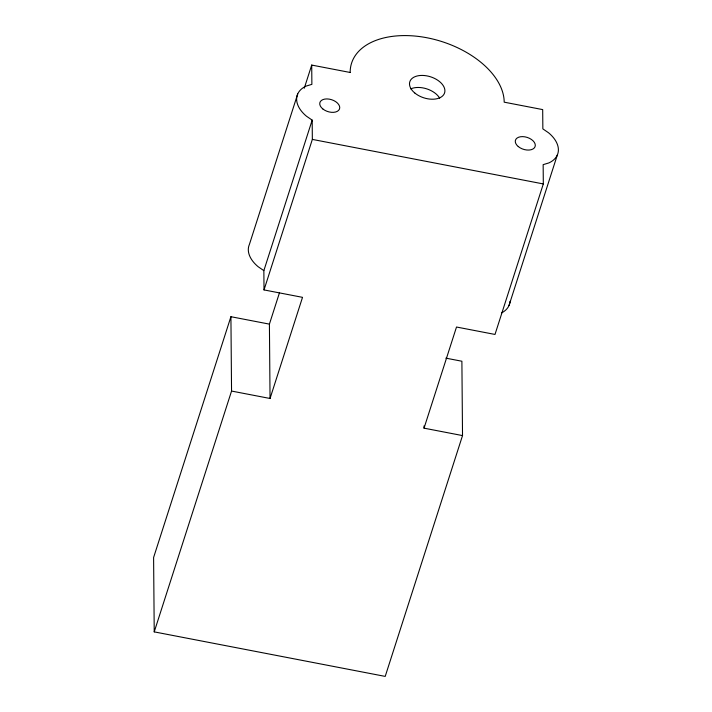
<?xml version="1.0" encoding="UTF-8"?>
<svg xmlns="http://www.w3.org/2000/svg" width="712" height="712" viewBox="0 0 712 712"><rect width="100%" height="100%" fill="white"/><g stroke="black" fill="none" stroke-linecap="round" stroke-linejoin="round"><path stroke-width="1.07" d="M297.705 93.975L249.387 244.474A34.132 20.639 17.8 0 0 258.136 266.715L263.858 270.631L264.018 289.918L302.52 297.34L270.044 398.48L231.551 391.057L230.919 316.707L269.412 324.129L270.044 398.48M230.919 316.707L153.596 557.523L154.228 631.873L385.21 676.4L462.524 435.584L461.892 361.233L445.854 358.145M304.273 88.217L311.714 65.068L350.206 72.482M263.858 270.631L312.176 120.123L306.454 116.207A34.132 20.639 17.8 0 1 306.196 86.072L311.874 84.354L311.714 65.068M154.228 631.873L231.551 391.057M264.018 289.918L312.346 139.41L312.176 120.123M269.412 324.129L279.522 292.623M462.524 435.584L424.032 428.161L456.508 327.022L495 334.444L543.318 183.936L543.158 164.65L548.836 162.932A34.132 20.639 17.8 0 0 548.578 132.797L542.856 128.881L542.686 109.595L504.194 102.172A79.379 48.069 17.7 0 0 426.969 37.763A79.379 48.069 17.7 0 0 350.162 72.473M509 305.537L557.318 155.029M312.346 139.41L543.318 183.936M424.014 425.945L424.032 428.161M410.744 88.884A18.254 11.036 17.8 0 1 439.66 98.149M510.05 301.336A34.132 20.639 17.8 0 1 501.497 312.96M414.749 92.969A18.254 11.036 17.8 0 0 444.332 93.566A18.254 11.036 17.8 0 0 422.528 75.427A18.254 11.036 17.8 0 0 414.749 92.969M322.812 108.936A10.324 6.239 17.8 0 0 339.455 109.096A10.324 6.239 17.8 0 0 326.942 98.924A10.324 6.239 17.8 0 0 322.812 108.936M518.256 146.547A10.324 6.239 17.8 0 0 534.979 146.886A10.324 6.239 17.8 0 0 522.653 136.624A10.324 6.239 17.8 0 0 518.256 146.547"/></g></svg>
